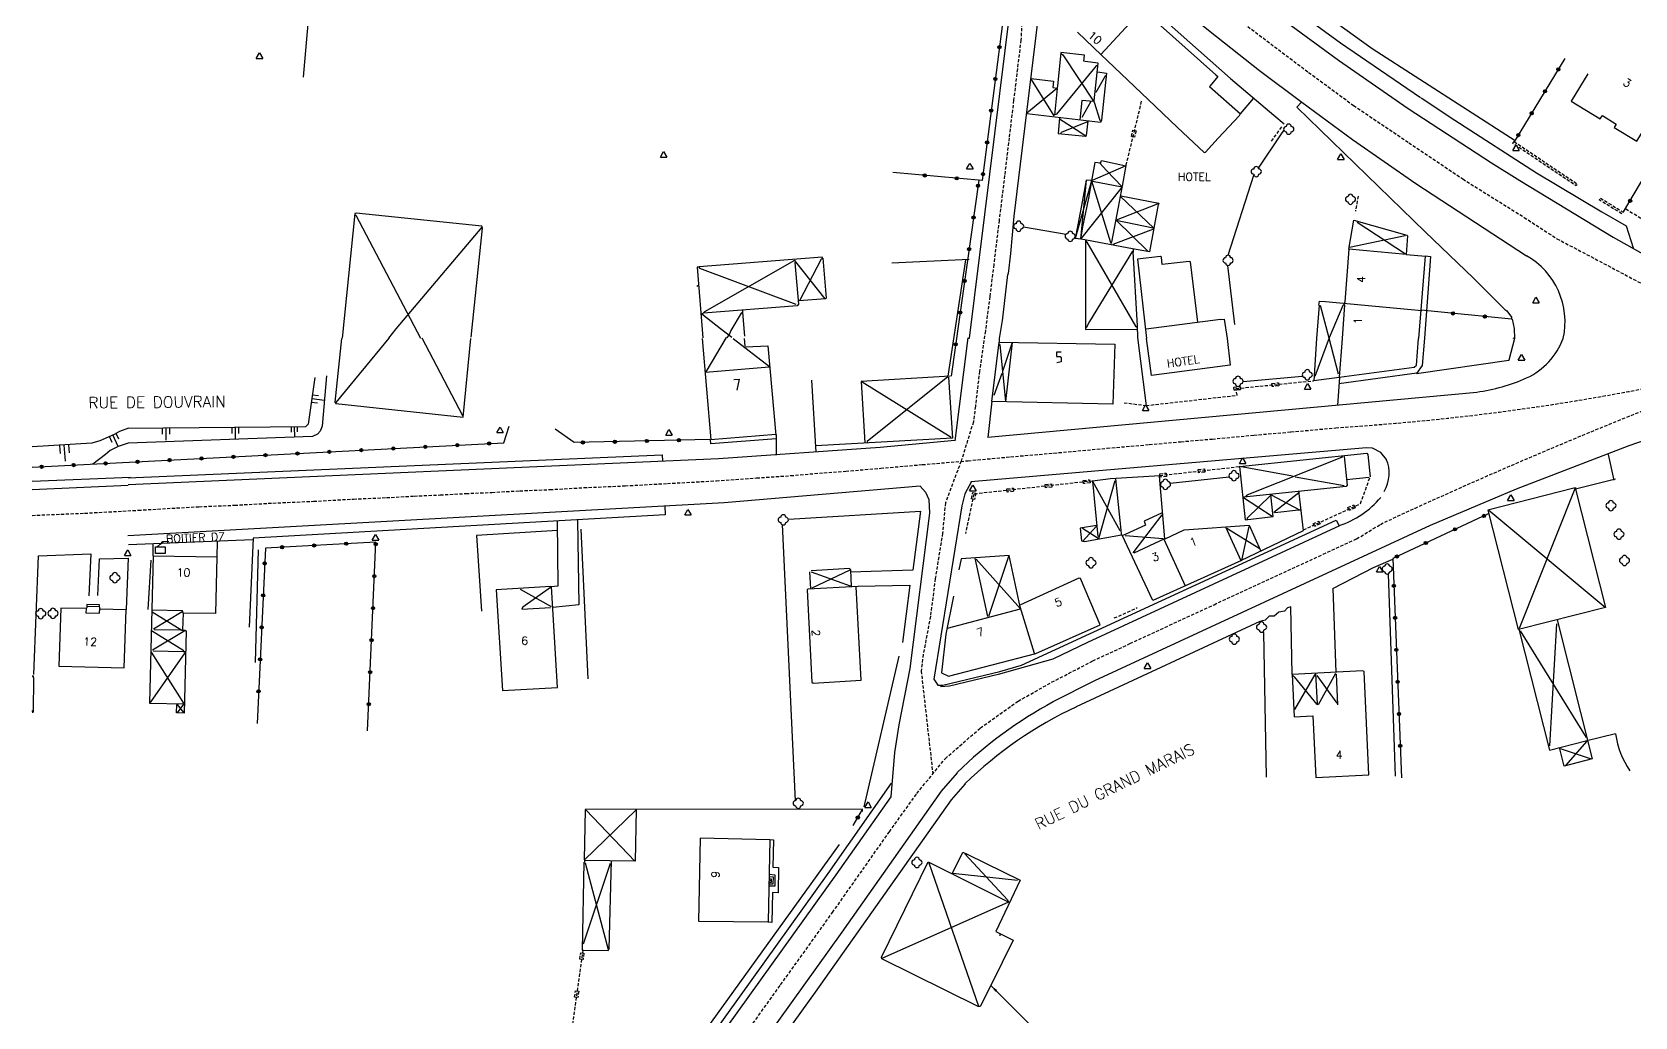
# Model space of a CAD drawing. Header units: millimetres. Extents: x 115992 to 117000, y 129000 to 130003.
# Drawn here: x 116000 to 116250.3, y 129314 to 129467.7 of the extents above; entities that cross this region are included whole.
import ezdxf
from ezdxf.enums import TextEntityAlignment as Align

# ---------------------------------------------------------------- set-up
doc = ezdxf.new("R2010")
doc.units = ezdxf.units.MM
doc.linetypes.add('DASHED', pattern=[0.75, 0.5, -0.25])
doc.layers.get('0').update_dxf_attribs({"linetype": 'CONTINUOUS'})
for name, color, linetype in [('W0001', 6, 'DASHED'), ('W0008', 7, 'CONTINUOUS'), ('W0100', 7, 'CONTINUOUS'), ('W0112', 1, 'DASHED'), ('W0211', 2, 'CONTINUOUS'), ('W0300', 7, 'CONTINUOUS'), ('W0310', 3, 'CONTINUOUS'), ('W0322', 7, 'CONTINUOUS'), ('W0471', 7, 'CONTINUOUS'), ('W0984', 7, 'CONTINUOUS'), ('W0989', 7, 'CONTINUOUS'), ('W0991', 7, 'CONTINUOUS')]:
    doc.layers.add(name, color=color, linetype=linetype)
doc.styles.get("Standard").update_dxf_attribs({"font": 'romans.shx', "width": 0.85})
doc.dimstyles.get("Standard").update_dxf_attribs({"dimtxt": 1.5, "dimasz": 1.2, "dimexe": 0.625, "dimexo": 0.625, "dimgap": 0.25, "dimtad": 1, "dimdec": 1, "dimzin": 0, "dimdsep": 46, "dimtxsty": 'Standard', "dimcen": -0.5, "dimadec": 0, "dimazin": 0, "dimtfac": 1, "dimtdec": 1, "dimtmove": 0, "dimatfit": 3, "dimfxl": 1, "dimtolj": 1, "dimtzin": 0, "dimarcsym": 0})

# ---------------------------------------------------------------- blocks, each defined once
blk = doc.blocks.new('t322o')
at = {"color": 0, "linetype": 'Continuous'}
for radius in [0.25, 0.15]:
    blk.add_circle((0, 0), radius, dxfattribs=at)

msp = doc.modelspace()

# ---------------------------------------------------------------- linework, layer by layer
at = {"layer": 'W0001'}
for points in [[(116152.65, 129500), (116157.59, 129495.45), (116162.11, 129491.5), (116168.89, 129485.48), (116175.97, 129479.64), (116182.1, 129474.55), (116188.07, 129469.95), (116199.37, 129461.42), (116206.4, 129456.25), (116215.04, 129450.44), (116223.44, 129444.78), (116233.04, 129438.79), (116238.15, 129435.46), (116273.26, 129416.9)], [(116160.26, 129493.12), (116155.64, 129479.96), (116155.37, 129476.77), (116154.7, 129471.33), (116154.43, 129466.47), (116153.88, 129461.97), (116153.3, 129457.06), (116152.58, 129451.2), (116151.89, 129445.31), (116151.02, 129438.31), (116150.19, 129431.41), (116149.57, 129426.42), (116148.88, 129421.05), (116147.96, 129414.77), (116147.32, 129409.29), (116147.01, 129406.85), (116145.09, 129400.71), (116142.63, 129394.22), (116142.19, 129389.49), (116141.05, 129382.4), (116140.3, 129376.51), (116139.18, 129370.56), (116138.85, 129367.97), (116140.67, 129351.92)]]:
    msp.add_lwpolyline(points, dxfattribs=at)
for points in [[(116000, 129392.27), (116008.19, 129392.61), (116016.6, 129393.07), (116021.07, 129393.34), (116026.05, 129393.62), (116031.64, 129393.86), (116037.6, 129394.19), (116043.96, 129394.47), (116050.19, 129394.82), (116055.34, 129395.04), (116059.67, 129395.28), (116063.74, 129395.46), (116067.74, 129395.68), (116071.81, 129395.86), (116076.15, 129396.1), (116080.87, 129396.3), (116086.17, 129396.6), (116092.61, 129396.88), (116099.22, 129397.25), (116106.88, 129397.66), (116113.16, 129398.11), (116118.47, 129398.47), (116123.66, 129398.92), (116127.08, 129399.16), (116132.53, 129399.63), (116139.03, 129400.19), (116146.18, 129400.8), (116152.82, 129401.41), (116159.58, 129401.99), (116167.89, 129402.75), (116174.49, 129403.32), (116179.41, 129403.77), (116184.33, 129404.19), (116190.82, 129404.79), (116196.6, 129405.29), (116203.6, 129405.93), (116208.84, 129406.32, 0.044201), (116273.26, 129416.9, 0.088078)], [(116109.53, 129308.72), (116116.9, 129318.99), (116120.43, 129323.9), (116125, 129330.27), (116129.73, 129336.97), (116133.89, 129342.87), (116138.19, 129348.86), (116142.59, 129354.29), (116148.1, 129359.08), (116154, 129363.28), (116159.22, 129366.21), (116165.65, 129369.54), (116171.47, 129372.26), (116177.65, 129375.11), (116184.6, 129378.33), (116190.71, 129381.14), (116196.14, 129383.65), (116201.64, 129386.19), (116206.86, 129388.6), (116210.58, 129390.87), (116212.25, 129391.64, -0.02025), (116273.26, 129416.9)]]:
    msp.add_lwpolyline(points, format="xyb", dxfattribs=at)
at = {"layer": 'W0008'}
for points in [[(116161.29, 129497.24), (116168.65, 129490.82), (116171.63, 129488.37), (116175.31, 129488.41), (116178.36, 129485.82), (116188.4, 129477.89), (116195.13, 129472.78), (116204.33, 129466.04), (116216.84, 129457.5)], [(116171.71, 129488.33), (116180.27, 129481.23), (116191.57, 129472.41), (116204.05, 129463.31), (116214.94, 129455.8), (116227.96, 129447.3), (116232.37, 129444.52), (116246.94, 129435.72), (116256.66, 129430.21), (116259.6, 129428.77)], [(116162.82, 129485.69), (116170.71, 129478.75), (116177.73, 129472.92), (116183.98, 129467.78), (116191.7, 129461.7), (116198.3, 129456.78), (116206.24, 129450.93), (116216.11, 129444.1), (116233.42, 129432.79)], [(116146.18, 129419.87), (116146.41, 129419.93), (116152.74, 129471.13), (116154.22, 129483.14)], [(116157.44, 129472.93), (116156.84, 129473), (116157.44, 129479.87), (116161.11, 129483.78), (116161.26, 129483.72), (116170.77, 129474.57), (116173.82, 129471.78), (116174.12, 129472.05), (116178.97, 129467.68), (116187.16, 129460.47), (116193.92, 129454.75), (116195.56, 129453.37)], [(116156.93, 129469.48), (116157.01, 129469.32), (116153.35, 129438.97), (116153.35, 129438.97)], [(116216.96, 129457.44), (116222.21, 129453.94), (116234.97, 129445.76), (116245.16, 129439.65), (116248.99, 129437.47), (116250.04, 129434.05)], [(116198.27, 129456.76), (116197.53, 129455.97), (116217.57, 129436.52), (116225.1, 129429.3), (116230.02, 129424.42), (116230.34, 129424.2), (116231.04, 129423.21), (116231.04, 129422.97)], [(116153.35, 129438.97), (116152.81, 129433.13), (116152.43, 129430), (116152.33, 129429.79)], [(116152.34, 129429.86), (116151.5, 129422.65)], [(116231.18, 129422.89), (116231.49, 129421.42)], [(116146.16, 129419.96), (116144.12, 129403.93)], [(116231.52, 129419.89), (116230.64, 129416.5)], [(116231.26, 129419.96), (116231.52, 129419.89)], [(116231.49, 129421.42), (116231.52, 129419.89)], [(116216.24, 129414.4), (116230.64, 129416.5)], [(116230.64, 129416.5), (116230.59, 129416.41)], [(116225.67, 129411.45), (116149.26, 129404.41)], [(116149.9, 129410.09), (116149.26, 129404.42)], [(116262.18, 129407.54), (116249.41, 129403.11), (116231.79, 129396.36), (116218.33, 129390.67), (116165.94, 129366.45), (116159.42, 129363.18)], [(116144.12, 129403.94), (116132.45, 129402.87), (116107.21, 129401.07), (116014.97, 129397.05)], [(116211.52, 129401.01), (116210.66, 129402.06), (116209.36, 129402.76), (116208.41, 129402.82), (116146.62, 129397.53)], [(116015, 129398.11), (116098.38, 129401.74), (116098.46, 129400.72)], [(116015.36, 129398.2), (116000, 129397.56)], [(116146.71, 129397.54), (116145.69, 129395.65), (116145.19, 129393.75), (116140.84, 129366.72), (116141.47, 129365.77), (116142.23, 129365.79), (116151.12, 129367.91), (116154.53, 129368.87), (116203.67, 129391.5), (116204.13, 129390.62)], [(116014.98, 129396.91), (116000, 129396.25)], [(116138.68, 129396.85), (116108.06, 129394.23), (116014.94, 129389.05)], [(116138.68, 129396.85), (116139.53, 129395.9), (116140.07, 129394.75), (116140.13, 129392.61), (116137.06, 129368.37), (116135.36, 129359.57), (116134.71, 129355.25), (116134.12, 129348.34), (116125.54, 129336.17), (116081.14, 129274.29), (116074.07, 129264.32), (116067.3, 129253.94), (116065.06, 129250)], [(116098.86, 129392.34), (116034.54, 129388.73)], [(116098.83, 129393.74), (116098.86, 129392.34)], [(116204.19, 129390.61), (116164.83, 129372.45), (116159.4, 129369.81), (116150.89, 129367.43), (116143.28, 129365.61), (116141.87, 129365.49)], [(116034.47, 129388.45), (116015.07, 129387.67)], [(116194.72, 129377.16), (116193.97, 129376.55)], [(116195.58, 129377.31), (116194.72, 129377.16)], [(116196.06, 129377.83), (116195.58, 129377.31)], [(116196.6, 129377.97), (116196.06, 129377.83)], [(116191.77, 129375.71), (116163.08, 129362.39)], [(116192.58, 129375.92), (116191.77, 129375.71)], [(116193.2, 129376.52), (116192.58, 129375.92)], [(116193.97, 129376.55), (116193.2, 129376.52)], [(116144.5, 129352.1), (116141.97, 129349.2), (116126.47, 129327.19), (116078.71, 129260.67), (116072.1, 129250)], [(116134.19, 129350.46), (116124.26, 129336.36), (116088.91, 129287.09), (116074.06, 129266.13), (116070.57, 129261.02), (116065.96, 129253.72), (116063.8, 129250)], [(116145.72, 129350.34), (116143.52, 129347.89), (116122.29, 129317.82), (116107.24, 129296.94)]]:
    msp.add_lwpolyline(points, dxfattribs=at)
for centre, radius, start, end in [((116227.53, 129422.45), 11.89, 347.6091, 60.5238), ((116228.73, 129423.81), 11.12, 294.9185, 339.4151), ((116221.99, 129439.2), 27.92, 277.4903, 294.1568), ((116206.4, 129398.87), 5.55, 328.9701, 23.1881), ((116199.47, 129404.64), 14.72, 288.4666, 319.3458), ((116190.61, 129305.17), 65.81, 118.2224, 134.4974), ((116188.98, 129306.28), 61.77, 114.7296, 134.4807)]:
    msp.add_arc(centre, radius, start, end, dxfattribs=at)
at = {"layer": 'W0100'}
for p, q in [((116019.28, 129386.34), (116019.28, 129387.34)), ((116019.28, 129387.34), (116020.78, 129387.34)), ((116020.78, 129387.34), (116020.78, 129386.34)), ((116020.78, 129386.34), (116019.28, 129386.34))]:
    msp.add_line(p, q, dxfattribs=at)
for points in [[(116173.38, 129471.2), (116166.92, 129464.21), (116174.33, 129457.2), (116178.87, 129452.79), (116183.04, 129448.9), (116183.28, 129448.95), (116185.26, 129451.16), (116188.55, 129454.69), (116188.74, 129455.01)], [(116173.38, 129471.3), (116184.9, 129461.04), (116185.2, 129460.8), (116183.97, 129459.34), (116183.91, 129459.2), (116188.71, 129454.97)], [(116163.28, 129467.7), (116167, 129464.13)], [(116166.44, 129462.54), (116166.2, 129462.45), (116159.98, 129454.89), (116159.64, 129454.75)], [(116165.87, 129457), (116166.5, 129462.85), (116164.46, 129463.1), (116164.28, 129463.17), (116164.35, 129464.11), (116160.69, 129464.52), (116160.15, 129459.27), (116160.06, 129458.84)], [(116160.71, 129464.35), (116161, 129464.14), (116165.89, 129456.78), (116166.76, 129453.98), (116166.93, 129453.8)], [(116166.39, 129461.49), (116167.82, 129461.3), (116167.02, 129453.95), (116166.85, 129453.62), (116155.35, 129454.97)], [(116156.04, 129460.46), (116159.52, 129460.06), (116159.41, 129459.04), (116160.09, 129458.94)], [(116156.04, 129460.31), (116159.55, 129454.62)], [(116167.65, 129460.91), (116166.16, 129458.28)], [(116159.98, 129458.84), (116155.38, 129455.07)], [(116160.1, 129458.88), (116159.68, 129454.75)], [(116165.76, 129456.86), (116163.97, 129457.05), (116163.66, 129454.02)], [(116165.35, 129456.88), (116163.96, 129454.37)], [(116160.47, 129454.34), (116160.23, 129451.9), (116164.54, 129451.44), (116164.68, 129451.57), (116164.93, 129453.8)], [(116160.47, 129454.16), (116163.63, 129452.12), (116164.46, 129451.55)], [(116164.81, 129453.7), (116160.73, 129452.06), (116160.63, 129451.85)], [(116166.78, 129447.23), (116167.81, 129446.08), (116170.23, 129443.57), (116163.75, 129435.38)], [(116166.84, 129447.25), (116165.97, 129447.34), (116165.44, 129444.5)], [(116166.89, 129447.22), (116167.01, 129447.68), (116170.83, 129446.83)], [(116170.83, 129446.83), (116165.54, 129444.56)], [(116170.83, 129446.88), (116170.24, 129443.68), (116170.25, 129443.69), (116169.62, 129440.4), (116168.58, 129434.94)], [(116164.6, 129444.61), (116163.75, 129435.38), (116163.75, 129435.38), (116162.91, 129435.48)], [(116165.44, 129444.5), (116162.91, 129435.48)], [(116165.44, 129444.53), (116164.6, 129444.61), (116164.04, 129441.45)], [(116165.44, 129444.5), (116164.97, 129441.78)], [(116165.41, 129444.5), (116165.41, 129444.11)], [(116165.44, 129444.5), (116168.42, 129434.88)], [(116165.6, 129444.46), (116170.23, 129443.57)], [(116175.89, 129440.81), (116174.54, 129433.39), (116171.85, 129433.89), (116163.82, 129435.37), (116162.93, 129435.48)], [(116164.04, 129441.45), (116163.32, 129437.64)], [(116164.97, 129441.78), (116164.03, 129437.29), (116163.75, 129435.38)], [(116175.99, 129440.98), (116175.48, 129440.76), (116169.31, 129438.37)], [(116169.97, 129442.04), (116175.21, 129437.09), (116175.07, 129437.14)], [(116170.04, 129442.14), (116175.99, 129440.98)], [(116175.99, 129440.98), (116175.91, 129440.78)], [(116068.55, 129420.07), (116070.33, 129437.12), (116070.25, 129437.43), (116050.59, 129439.46), (116050.38, 129439.39), (116048.43, 129419.94)], [(116050.41, 129439.25), (116050.57, 129439.13), (116060.65, 129419.94)], [(116070.24, 129437.24), (116056.8, 129421.38), (116055.66, 129419.95)], [(116163.32, 129437.64), (116162.91, 129435.48)], [(116169.31, 129438.37), (116174.33, 129433.48)], [(116169.31, 129438.37), (116175.07, 129437.14)], [(116206.97, 129438.05), (116214.49, 129433.11)], [(116164.52, 129435.17), (116164.51, 129421.3), (116172.52, 129421.31)], [(116164.52, 129435.17), (116164.74, 129434.88)], [(116164.72, 129434.91), (116172.33, 129421.78), (116172.59, 129421.64)], [(116168.55, 129434.97), (116168.49, 129434.53)], [(116175.12, 129436.96), (116168.77, 129434.56)], [(116214.46, 129435.93), (116205.73, 129434.07)], [(116123.42, 129432.4), (116123.38, 129432.57), (116104.16, 129431.08), (116103.89, 129430.99), (116104.77, 129419.99)], [(116123.5, 129432.42), (116124.03, 129426.2), (116123.89, 129426.06), (116119.82, 129425.74)], [(116123.43, 129432.38), (116123.24, 129432.26), (116119.84, 129425.77)], [(116171.84, 129433.52), (116165.16, 129422.52), (116164.63, 129421.56)], [(116171.94, 129433.42), (116172.61, 129421.86), (116172.65, 129420.01), (116172.65, 129420.01)], [(116171.95, 129433.83), (116171.95, 129433.38)], [(116182.06, 129422.43), (116180.91, 129431.83), (116180.73, 129431.92), (116176.52, 129431.41), (116176.37, 129432.55), (116176.23, 129432.69), (116172.64, 129432.24), (116174.07, 129419.9)], [(116205.64, 129433.83), (116205.03, 129425.6), (116204.89, 129425.13)], [(116214.65, 129432.98), (116217.61, 129432.71)], [(116217.6, 129432.72), (116216.51, 129419.9)], [(116104.11, 129430.99), (116104.24, 129430.86), (116119.3, 129425.22)], [(116119.05, 129432.06), (116105.02, 129424.03), (116104.68, 129423.75)], [(116119.14, 129431.76), (116119.69, 129425.26), (116119.51, 129425), (116104.86, 129423.81)], [(116119.11, 129432.11), (116119.17, 129431.73)], [(116119.22, 129431.86), (116123.83, 129426.05)], [(116104.1, 129428.13), (116103.81, 129428.02)], [(116201, 129425.06), (116200.62, 129419.9)], [(116200.97, 129425.06), (116201.07, 129425.71), (116202.02, 129425.65), (116217.07, 129424.26)], [(116201.19, 129425.1), (116202.54, 129419.98)], [(116204.92, 129425.16), (116204.72, 129425.04), (116202.59, 129419.96)], [(116204.98, 129425.16), (116204.61, 129419.9)], [(116104.54, 129423.76), (116104.73, 129423.76)], [(116104.62, 129423.72), (116107.53, 129421.44), (116109.27, 129420.1)], [(116110.94, 129423.94), (116110.75, 129423.83), (116109.14, 129421.12), (116108.92, 129420.63), (116108.5, 129420)], [(116110.93, 129424.27), (116110.93, 129423.89)], [(116110.94, 129423.92), (116111.24, 129420.24)], [(116151.48, 129422.69), (116151.48, 129422.69), (116151.05, 129419.86)], [(116185.6, 129422.83), (116174.01, 129421.32)], [(116185.6, 129422.83), (116186.18, 129422.91), (116186.63, 129419.9)], [(116048.29, 129419.9), (116047.29, 129409.93), (116047.41, 129409.71), (116067.3, 129407.62), (116068.53, 129419.9)], [(116055.71, 129419.93), (116047.42, 129409.9)], [(116060.84, 129419.96), (116067.19, 129407.86)], [(116104.66, 129419.86), (116105.99, 129404.08)], [(116108.41, 129420.02), (116105.23, 129414.69)], [(116109.49, 129419.9), (116115.14, 129415.53)], [(116111.23, 129419.86), (116111.33, 129418.66)], [(116151.05, 129419.86), (116150.98, 129418.82)], [(116172.65, 129420.01), (116173.99, 129409.39)], [(116186.63, 129419.9), (116187.12, 129415.73), (116174.81, 129414.11), (116174.07, 129419.9)], [(116200.62, 129419.9), (116200.17, 129413.29)], [(116202.59, 129419.96), (116200.34, 129413.96)], [(116202.54, 129419.98), (116204.01, 129414.37)], [(116204.61, 129419.9), (116204.14, 129413.82), (116215.84, 129415.4), (116216.24, 129415.71), (116216.51, 129419.9)], [(116111.43, 129418.57), (116114.91, 129418.72), (116116.13, 129404.81)], [(116151.05, 129419.33), (116169.08, 129418.99), (116168.79, 129409.65), (116149.9, 129410.05), (116151.05, 129419.33)], [(116151.14, 129418.92), (116152.05, 129410.02), (116152.05, 129410.02)], [(116153.05, 129419.23), (116153.05, 129419.23), (116151.62, 129414.88)], [(116153.05, 129419.23), (116152.05, 129410.02)], [(116115.11, 129415.42), (116105.17, 129414.55)], [(116143.14, 129413.83), (116143.76, 129404.33), (116122.41, 129403.14)], [(116143.37, 129414), (116129.46, 129413.16), (116130.07, 129403.61)], [(116129.65, 129413.09), (116143.56, 129404.46)], [(116143.04, 129413.88), (116130.42, 129403.79), (116130.36, 129403.53)], [(116151.46, 129414.4), (116150.22, 129410.97)], [(116204.14, 129413.81), (116200.17, 129413.29)], [(116116.13, 129404.87), (116105.97, 129404.08)], [(116196.84, 129398.38), (116188.59, 129399.88), (116208.48, 129402), (116208.64, 129401.77), (116208.99, 129398.26)], [(116188.59, 129399.88), (116188.59, 129399.88), (116189.46, 129391.58), (116193.84, 129392.07), (116193.49, 129395.45)], [(116204.93, 129401.48), (116205.37, 129396.97), (116205.22, 129396.78), (116189.25, 129395.12)], [(116204.64, 129401.54), (116204.49, 129401.28), (116189.7, 129395.44), (116189.49, 129395.15)], [(116176.11, 129398.44), (116168.42, 129397.97), (116165.63, 129397.61)], [(116165.63, 129397.61), (116166.46, 129388.97)], [(116165.63, 129397.61), (116165.63, 129397.61), (116165.63, 129397.61), (116169.87, 129389.9)], [(116169.12, 129397.67), (116166.54, 129388.59)], [(116169.22, 129397.99), (116170.03, 129389.96)], [(116176.01, 129398.38), (116176.87, 129388.61), (116172.08, 129386.38)], [(116197.28, 129398.3), (116204.93, 129396.94)], [(116208.84, 129398.2), (116205.31, 129397.8)], [(116247.29, 129397.94), (116241.06, 129396.36)], [(116189.22, 129395.05), (116193.69, 129392.14)], [(116193.46, 129395.4), (116189.76, 129391.81), (116189.76, 129391.58)], [(116193.53, 129395.47), (116197.85, 129393.21)], [(116197.85, 129395.8), (116193.92, 129392.73)], [(116197.85, 129395.96), (116197.85, 129395.64)], [(116197.85, 129395.67), (116198.52, 129389.89)], [(116241.16, 129396.52), (116240.81, 129396.54), (116227.38, 129393.1)], [(116241.05, 129396.36), (116245.75, 129377.91), (116232.17, 129374.47), (116227.41, 129393.07)], [(116240.94, 129396.4), (116232.26, 129374.59)], [(116176.48, 129392.65), (116173.7, 129391.38), (116173.9, 129390.74), (116170.7, 129389.3)], [(116176.46, 129392.34), (116171.92, 129386.43)], [(116197.79, 129393.09), (116194.07, 129392.68)], [(116197.79, 129393.13), (116198.11, 129393.13)], [(116227.51, 129393.06), (116245.7, 129377.96)], [(116166.23, 129390.67), (116163.69, 129390.27), (116163.91, 129388.28), (116164.36, 129388.17), (116170.14, 129389.23)], [(116164.04, 129390.26), (116166.52, 129388.73)], [(116166.24, 129390.56), (116164.06, 129388.18)], [(116170.04, 129389.99), (116170.1, 129389.26)], [(116190.04, 129390.55), (116188.9, 129385.24), (116175.06, 129378.97), (116170.26, 129389.16)], [(116176.94, 129388.63), (116179.95, 129390.01), (116190.09, 129390.75), (116191.86, 129386.77)], [(116186.41, 129390.46), (116188.8, 129385.25), (116198.56, 129389.9)], [(116186.61, 129390.26), (116191.63, 129387.13)], [(116170.1, 129389.26), (116170.36, 129389.09)], [(116170.74, 129389.27), (116170.29, 129389.15)], [(116170.74, 129389.15), (116176.64, 129388.67)], [(116176.76, 129388.53), (116180.08, 129381.26)], [(116018.92, 129385.93), (116018.31, 129362.95), (116023.67, 129362.85)], [(116018.97, 129385.93), (116028.83, 129385.81), (116028.62, 129376.96), (116023.57, 129377.02), (116023.47, 129377.38), (116018.72, 129377.45)], [(116156.54, 129370.71), (116154.34, 129377.99), (116152.6, 129386.01), (116145.09, 129385.49), (116144.75, 129383.76)], [(116147.25, 129385.57), (116149.23, 129376.49)], [(116147.45, 129385.42), (116154.35, 129377.67)], [(116152.51, 129385.86), (116149.37, 129376.46)], [(116121.42, 129383.48), (116121.57, 129380.78)], [(116127.97, 129381.19), (116127.85, 129383.76), (116127.66, 129383.95), (116121.68, 129383.61)], [(116121.68, 129383.46), (116127.78, 129381.28)], [(116127.72, 129383.73), (116121.78, 129380.93)], [(116143.89, 129379.65), (116142.71, 129373.73), (116142.01, 129367.68), (116143.12, 129367.16), (116156.78, 129370.72), (116166.83, 129375.19), (116163.73, 129382.39), (116163.46, 129382.48), (116154.29, 129378.25)], [(116080.99, 129381.18), (116072.49, 129380.66), (116073.44, 129364.93), (116082.07, 129365.4), (116081.12, 129381.16)], [(116076.22, 129380.76), (116081.08, 129378.02)], [(116080.98, 129380.99), (116076.63, 129377.93)], [(116129.02, 129381.19), (116121.16, 129380.73), (116121.04, 129380.62), (116121.79, 129366.23), (116121.96, 129366.06), (116129.46, 129366.53), (116128.71, 129381.1)], [(116008.38, 129377.74), (116004.48, 129377.78), (116004.15, 129368.72), (116014.35, 129368.49), (116014.66, 129377.6)], [(116008.53, 129378.11), (116008.53, 129377.85), (116008.36, 129377.68)], [(116008.41, 129377.7), (116008.4, 129377.04), (116010.51, 129377), (116010.57, 129377.7)], [(116010.48, 129378.08), (116010.55, 129377.63)], [(116010.63, 129377.68), (116014.66, 129377.6)], [(116018.74, 129377.21), (116023.35, 129374.37), (116023.86, 129374.37)], [(116023.42, 129377.22), (116018.94, 129374.49)], [(116076.65, 129377.98), (116076.48, 129377.64), (116080.98, 129377.9)], [(116154.32, 129377.63), (116142.93, 129374.62)], [(116023.56, 129377.03), (116023.49, 129374.37)], [(116238.1, 129375.35), (116237.01, 129356.3)], [(116238.17, 129375.96), (116243.65, 129354.29), (116239.29, 129353.13), (116238.56, 129356.02)], [(116018.66, 129374.28), (116023.67, 129371.16)], [(116023.86, 129374.23), (116018.81, 129371.25)], [(116019.07, 129374.45), (116023.1, 129374.38)], [(116023.83, 129374.37), (116024.06, 129374.25), (116023.72, 129361.41), (116022.53, 129361.42), (116022.6, 129362.71)], [(116232.18, 129374.49), (116237.02, 129355.62), (116242.65, 129357.06)], [(116232.39, 129374.24), (116242.72, 129357.57)], [(116023.86, 129370.81), (116018.42, 129363.06)], [(116018.6, 129370.91), (116023.66, 129362.94)], [(116018.88, 129371.11), (116023.61, 129371.04)], [(116023.58, 129371.04), (116023.96, 129371.03)], [(116000.19, 129367.17), (116000, 129367.04)], [(116000.19, 129366.98), (116000.19, 129367.17), (116000, 129367.17)], [(116196.85, 129367.31), (116197.13, 129367.09), (116200.63, 129362.76)], [(116200.35, 129367.41), (116197.14, 129361.95)], [(116200.46, 129367.57), (116200.69, 129362.87)], [(116203.56, 129367.57), (116200.88, 129362.72), (116200.54, 129362.84)], [(116200.64, 129367.25), (116203.78, 129362.97)], [(116203.66, 129367.48), (116203.87, 129362.68)], [(116000.19, 129366.98), (116000.15, 129361.56)], [(116022.62, 129362.84), (116022.62, 129362.65)], [(116023.62, 129362.81), (116022.67, 129361.44)], [(116022.67, 129362.75), (116023.66, 129361.51)], [(116000, 129361.56), (116000.15, 129361.56), (115999.98, 129361.83)], [(116242.62, 129357.06), (116247.29, 129358.24)], [(116238.65, 129355.89), (116243.35, 129354.34)], [(116242.8, 129357.03), (116239.49, 129353.22)], [(116129.7, 129346.03), (116129.7, 129346.42), (116086.38, 129346.35), (116086.2, 129338.52)], [(116094.36, 129346.32), (116094.19, 129338.29), (116086.25, 129338.42)], [(116094.28, 129346.23), (116086.25, 129338.49)], [(116086.54, 129346.24), (116094.12, 129338.3)], [(116115.24, 129341.64), (116104.31, 129341.86), (116104.05, 129328.95), (116114.99, 129328.8)], [(116115.21, 129341.6), (116114.95, 129328.81)], [(116086.19, 129338.12), (116085.91, 129324.42), (116089.96, 129324.34), (116090.14, 129324.58), (116090.47, 129338.33)], [(116090.3, 129337.92), (116086.08, 129325.34)], [(116086.25, 129338.43), (116086.25, 129338.08)], [(116086.39, 129338.04), (116089.96, 129324.49)], [(116090.22, 129337.64), (116090.44, 129337.58)], [(116145.65, 129339.44), (116152.36, 129332.27), (116152.52, 129331.88), (116132.73, 129323.09)], [(116140.06, 129338.01), (116147.81, 129315.66)], [(116115.11, 129336.25), (116116.01, 129336.18), (116115.99, 129334.38), (116115.08, 129334.4)], [(116115.14, 129335.92), (116115.73, 129335.83), (116115.67, 129334.71), (116115.08, 129334.71)], [(116115.11, 129335.54), (116115.43, 129335.54), (116115.42, 129334.97), (116115.08, 129334.97)], [(116115.37, 129335.29), (116115.08, 129335.22)], [(116143.78, 129336.24), (116152.35, 129332.01)], [(116143.81, 129336.42), (116153.88, 129335.34)], [(116151.16, 129326.9), (116151.14, 129326.61)]]:
    msp.add_lwpolyline(points, dxfattribs=at)
at = {"layer": 'W0100', "flags": 128}
msp.add_lwpolyline([(116242.98, 129461.21), (116240.39, 129456.93), (116244.93, 129454.18), (116245.25, 129454.68), (116247.42, 129453.34), (116247.12, 129452.84), (116250.62, 129450.7), (116253.22, 129454.97)], dxfattribs=at)
at = {"layer": 'W0100'}
for points in [[(116205.67, 129433.81), (116206.43, 129438.36), (116214.73, 129436), (116214.84, 129435.9), (116214.63, 129432.99), (116205.67, 129433.81)], [(116008.53, 129378.11), (116010.51, 129378.06), (116010.5, 129378.33), (116008.53, 129378.34), (116008.53, 129378.11)], [(116196.79, 129367.45), (116197.1, 129360.84), (116200.03, 129360.96), (116200.5, 129351.34), (116208.79, 129351.75), (116208.04, 129367.92), (116207.78, 129367.99), (116196.79, 129367.45)], [(116149.8, 129318.99), (116148.08, 129315.6), (116147.75, 129315.59), (116132.69, 129323.07), (116132.66, 129323.31), (116139.95, 129338.17), (116143.68, 129336.31), (116145.35, 129339.68), (116146.16, 129339.33), (116154.32, 129335.31), (116150.49, 129327.31), (116153.21, 129325.96), (116149.8, 129318.99)]]:
    msp.add_lwpolyline(points, close=True, dxfattribs=at)
at = {"layer": 'W0112'}
for p, q in [((116171.7, 129451.43), (116171.94, 129452.4)), ((116171.94, 129452.4), (116172.42, 129452.28)), ((116172.42, 129452.28), (116172.19, 129451.31)), ((116172.19, 129451.31), (116171.7, 129451.43)), ((116187.68, 129412.29), (116188.68, 129412.39)), ((116187.73, 129411.79), (116187.68, 129412.29)), ((116188.68, 129412.39), (116188.73, 129411.89)), ((116193.65, 129412.88), (116194.65, 129412.98)), ((116193.7, 129412.38), (116193.65, 129412.88)), ((116194.7, 129412.48), (116193.7, 129412.38)), ((116194.65, 129412.98), (116194.7, 129412.48)), ((116188.73, 129411.89), (116187.73, 129411.79)), ((116158.22, 129397.07), (116159.21, 129397.18)), ((116159.21, 129397.18), (116159.27, 129396.68)), ((116164.18, 129397.73), (116165.17, 129397.84)), ((116164.23, 129397.24), (116164.18, 129397.73)), ((116165.23, 129397.35), (116164.23, 129397.24)), ((116165.17, 129397.84), (116165.23, 129397.35)), ((116176.13, 129398.75), (116177.13, 129398.86)), ((116176.19, 129398.25), (116176.13, 129398.75)), ((116177.18, 129398.36), (116176.19, 129398.25)), ((116177.13, 129398.86), (116177.18, 129398.36)), ((116182.1, 129399.41), (116183.09, 129399.53)), ((116182.15, 129398.92), (116182.1, 129399.41)), ((116183.15, 129399.03), (116182.15, 129398.92)), ((116183.09, 129399.53), (116183.15, 129399.03)), ((116146.69, 129394.87), (116146.9, 129395.85)), ((116147.18, 129394.77), (116146.69, 129394.87)), ((116146.9, 129395.85), (116147.39, 129395.74)), ((116147.39, 129395.74), (116147.18, 129394.77)), ((116152.25, 129396.41), (116153.25, 129396.52)), ((116152.31, 129395.91), (116152.25, 129396.41)), ((116153.3, 129396.02), (116152.31, 129395.91)), ((116153.25, 129396.52), (116153.3, 129396.02)), ((116158.27, 129396.57), (116158.22, 129397.07)), ((116159.27, 129396.68), (116158.27, 129396.57)), ((116205.52, 129393.48), (116206.42, 129393.89)), ((116205.72, 129393.02), (116205.52, 129393.48)), ((116206.63, 129393.44), (116205.72, 129393.02)), ((116206.42, 129393.89), (116206.63, 129393.44)), ((116200.07, 129390.97), (116200.97, 129391.39)), ((116200.27, 129390.51), (116200.07, 129390.97)), ((116201.18, 129390.93), (116200.27, 129390.51)), ((116200.97, 129391.39), (116201.18, 129390.93)), ((116085.55, 129323), (116085.68, 129324)), ((116086.04, 129322.94), (116085.55, 129323)), ((116085.68, 129324), (116086.18, 129323.93)), ((116086.18, 129323.93), (116086.04, 129322.94)), ((116084.73, 129317.06), (116084.87, 129318.05)), ((116085.23, 129316.99), (116084.73, 129317.06)), ((116084.87, 129318.05), (116085.36, 129317.98)), ((116085.36, 129317.98), (116085.23, 129316.99))]:
    msp.add_line(p, q, dxfattribs=at)
for points in [[(116170.87, 129446.94), (116173.32, 129457.04)], [(116193.58, 129450.67), (116195.18, 129452.92)], [(116207.11, 129442.1), (116206.68, 129439.77)], [(116280.63, 129436.11), (116280.26, 129426.42), (116263.38, 129431.13), (116248.84, 129440.12)], [(116188.2, 129411.02), (116188.04, 129412.07), (116200.15, 129413.28)], [(116170.55, 129409.86), (116173.98, 129409.41), (116188.19, 129411.02)], [(116176.09, 129398.49), (116188.58, 129399.89)], [(116165.56, 129397.63), (116147.1, 129395.59), (116145.79, 129389.44)], [(116198.58, 129390.01), (116207.48, 129394.11), (116208.98, 129398.3)], [(116169.02, 129376.25), (116172.61, 129377.88)], [(116086, 129324.45), (116083.97, 129309.71), (116096.71, 129299.84)]]:
    msp.add_lwpolyline(points, dxfattribs=at)
at = {"layer": 'W0112', "flags": 128}
for points in [[(116231.46, 129450.62), (116241.34, 129444.01), (116241.14, 129443.71), (116231.26, 129450.32)], [(116244.95, 129441.79), (116248.48, 129439.62), (116248.31, 129439.34), (116244.77, 129441.51)]]:
    msp.add_lwpolyline(points, close=True, dxfattribs=at)
at = {"layer": 'W0211'}
for p, q in [((116044.59, 129409.78), (116043.6, 129409.91)), ((116045.66, 129410.21), (116043.68, 129410.48)), ((116044.74, 129410.92), (116043.75, 129411.05)), ((116013.45, 129403.01), (116012.62, 129404.82)), ((116013.55, 129404.15), (116013.14, 129405.06)), ((116020.38, 129404.94), (116020.38, 129405.89)), ((116020.94, 129403.99), (116020.93, 129405.9)), ((116021.49, 129404.95), (116021.48, 129405.9)), ((116031.24, 129405.04), (116031.24, 129405.93)), ((116031.75, 129404.15), (116031.75, 129405.93)), ((116032.27, 129405.04), (116032.27, 129405.93)), ((116040.53, 129405.28), (116040.52, 129406.08)), ((116041, 129404.49), (116040.98, 129406.08)), ((116041.45, 129405.29), (116041.44, 129406.09)), ((116004.4, 129401.92), (116004.31, 129403.16)), ((116005.21, 129400.74), (116005.02, 129403.21)), ((116005.83, 129402.03), (116005.74, 129403.26)), ((116012.51, 129403.67), (116012.1, 129404.57))]:
    msp.add_line(p, q, dxfattribs=at)
for points in [[(116045.98, 129414.07), (116045.32, 129406.21), (116044.97, 129405.42), (116044.54, 129404.96), (116043.77, 129404.59), (116014.97, 129403.52)], [(116044.13, 129413.81), (116043.13, 129406.49), (116042.69, 129406.1), (116015, 129405.84)], [(116015.04, 129405.86), (116013.66, 129405.35), (116012.79, 129404.9), (116010.58, 129403.88), (116009.33, 129403.53), (116000, 129402.96)], [(116012.19, 129402.42), (116011.45, 129401.77)], [(116013.45, 129403.01), (116012.19, 129402.42)], [(116014.97, 129403.52), (116013.45, 129403.01)], [(116011.45, 129401.77), (116009.5, 129400.27)]]:
    msp.add_lwpolyline(points, dxfattribs=at)
at = {"layer": 'W0300'}
for centre, start, end in [((116195.87, 129452.56), 90, 270), ((116196.27, 129452.96), 0, 180), ((116196.67, 129452.56), 270, 90), ((116196.27, 129452.16), 180, 0), ((116190.79, 129445.93), 90, 270), ((116191.19, 129446.33), 0, 180), ((116191.19, 129445.53), 180, 0), ((116191.59, 129445.93), 270, 90), ((116205.91, 129442.01), 0, 180), ((116205.51, 129441.61), 90, 270), ((116205.91, 129441.21), 180, 0), ((116206.31, 129441.61), 270, 90), ((116153.67, 129437.4), 90, 270), ((116154.07, 129437.8), 0, 180), ((116154.47, 129437.4), 270, 90), ((116154.07, 129437), 180, 0), ((116161.73, 129435.83), 90, 270), ((116162.13, 129436.23), 0, 180), ((116162.13, 129435.43), 180, 0), ((116162.53, 129435.83), 270, 90), ((116186.39, 129432.08), 90, 270), ((116186.79, 129432.48), 0, 180), ((116187.19, 129432.08), 270, 90), ((116186.79, 129431.68), 180, 0), ((116199.16, 129414.62), 0, 180), ((116187.94, 129413.2), 90, 270), ((116188.34, 129413.6), 0, 180), ((116188.34, 129412.8), 180, 0), ((116188.74, 129413.2), 270, 90), ((116198.76, 129414.22), 90, 270), ((116199.16, 129413.82), 180, 0), ((116199.56, 129414.22), 270, 90), ((116176.61, 129397.11), 90, 270), ((116177.01, 129397.51), 0, 180), ((116177.41, 129397.11), 270, 90), ((116187.31, 129398.46), 90, 270), ((116187.71, 129398.86), 0, 180), ((116187.71, 129398.06), 180, 0), ((116188.11, 129398.46), 270, 90), ((116177.01, 129396.71), 180, 0), ((116117.31, 129391.97), 0, 180), ((116246.19, 129393.79), 90, 270), ((116246.59, 129394.19), 0, 180), ((116246.59, 129393.39), 180, 0), ((116246.99, 129393.79), 270, 90), ((116116.91, 129391.57), 90, 270), ((116117.31, 129391.17), 180, 0), ((116117.71, 129391.57), 270, 90), ((116247.44, 129389.33), 90, 270), ((116247.84, 129389.73), 0, 180), ((116248.24, 129389.33), 270, 90), ((116247.84, 129388.93), 180, 0), ((116164.97, 129384.87), 90, 270), ((116165.37, 129385.27), 0, 180), ((116165.77, 129384.87), 270, 90), ((116211.64, 129384.3), 0, 180), ((116248.31, 129385.23), 90, 270), ((116248.71, 129385.63), 0, 180), ((116248.71, 129384.83), 180, 0), ((116249.11, 129385.23), 270, 90), ((116012.52, 129382.54), 90, 270), ((116012.92, 129382.94), 0, 180), ((116012.92, 129382.14), 180, 0), ((116013.32, 129382.54), 270, 90), ((116165.37, 129384.47), 180, 0), ((116211.24, 129383.9), 90, 270), ((116211.64, 129383.5), 180, 0), ((116212.04, 129383.9), 270, 90), ((116000.94, 129376.93), 90, 270), ((116001.34, 129377.33), 0, 180), ((116001.74, 129376.93), 270, 90), ((116002.85, 129376.98), 90, 270), ((116003.25, 129377.38), 0, 180), ((116003.65, 129376.98), 270, 90), ((116001.34, 129376.53), 180, 0), ((116003.25, 129376.58), 180, 0), ((116191.62, 129374.83), 90, 270), ((116192.02, 129375.23), 0, 180), ((116192.42, 129374.83), 270, 90), ((116187.37, 129372.95), 90, 270), ((116187.77, 129373.35), 0, 180), ((116187.77, 129372.55), 180, 0), ((116188.17, 129372.95), 270, 90), ((116192.02, 129374.43), 180, 0), ((116119.25, 129347.33), 90, 270), ((116119.65, 129347.73), 0, 180), ((116120.05, 129347.33), 270, 90), ((116119.65, 129346.93), 180, 0), ((116137.79, 129338.09), 90, 270), ((116138.19, 129338.49), 0, 180), ((116138.19, 129337.69), 180, 0), ((116138.59, 129338.09), 270, 90)]:
    msp.add_arc(centre, 0.4, start, end, dxfattribs=at)
at = {"layer": 'W0310'}
for points in [[(116161.76, 129500), (116189.63, 129479.35), (116209.28, 129465.16), (116231.61, 129450.77)], [(116195.05, 129451.68), (116195.51, 129452.37)], [(116191.56, 129446.48), (116195.05, 129451.68)], [(116186.8, 129432.88), (116190.83, 129445.35)], [(116154.86, 129437.33), (116161.51, 129436.17)], [(116145.8, 129432.15), (116143.01, 129413.98)], [(116198.38, 129413.93), (116189.14, 129413.14)], [(116177.76, 129397.3), (116186.96, 129398.28)], [(116118.19, 129391.67), (116138.77, 129392.92), (116137.56, 129383.69)], [(116082.04, 129389.92), (116069.38, 129389.13), (116070.16, 129377.32)], [(116085.68, 129390.13), (116086.78, 129366.77)], [(116119.25, 129347.73), (116117.18, 129390.86)], [(116000.24, 129367.41), (116000.99, 129385.93), (116009.18, 129386.26), (116008.84, 129379.72)], [(116010.26, 129379.78), (116010.5, 129385.49), (116014.97, 129385.57), (116014.66, 129377.6)], [(116018.53, 129385.3), (116018.06, 129377.59)], [(116035.32, 129386.87), (116034.85, 129369.29)], [(116203.17, 129380.85), (116209.5, 129384.14), (116212.5, 129385.45)], [(116211.8, 129383.13), (116212.91, 129351.55)], [(116137.1, 129381.4), (116135.92, 129372.42)], [(116192.31, 129373.97), (116192.73, 129351.4)], [(116129.96, 129346.78), (116135.4, 129370.27)], [(116096.59, 129299.94), (116126.11, 129340.9)]]:
    msp.add_lwpolyline(points, dxfattribs=at)
at = {"layer": 'W0322'}
for points in [[(116141.07, 129493.32), (116145.63, 129492.31), (116153.53, 129484.34), (116148.38, 129444.54), (116134.44, 129445.77)], [(116147.87, 129444.59), (116143.55, 129414.02)], [(116231.06, 129422.89), (116216.95, 129424.29)], [(116000, 129399.78), (116073.66, 129403.6), (116074.52, 129406.19)], [(116105.87, 129404.11), (116084.65, 129403.62), (116081.68, 129405.71)], [(116227.42, 129392.5), (116212.51, 129385.55), (116213.88, 129351.29)], [(116052.38, 129358.61), (116053.69, 129388.1), (116036.43, 129387.15), (116035.12, 129359.8)], [(116128.24, 129343.87), (116129.7, 129346.38)]]:
    msp.add_lwpolyline(points, dxfattribs=at)
at = {"layer": 'W0322', "flags": 128}
for points in [[(116239.41, 129463.59), (116231.5, 129450.59)], [(116248.57, 129439.66), (116258.41, 129456.23)]]:
    msp.add_lwpolyline(points, dxfattribs=at)
at = {"layer": 'W0322'}
for centre, radius in [((116151.08, 129465.36), 0.25), ((116151.08, 129465.36), 0.15), ((116150.44, 129460.4), 0.25), ((116150.44, 129460.4), 0.15), ((116149.79, 129455.45), 0.25), ((116149.79, 129455.45), 0.15), ((116149.15, 129450.49), 0.25), ((116149.15, 129450.49), 0.15), ((116139.42, 129445.33), 0.25), ((116139.42, 129445.33), 0.15), ((116144.4, 129444.89), 0.25), ((116144.4, 129444.89), 0.15), ((116148.51, 129445.53), 0.25), ((116148.51, 129445.53), 0.15), ((116147.74, 129443.72), 0.25), ((116147.74, 129443.72), 0.15), ((116147.04, 129438.77), 0.25), ((116147.04, 129438.77), 0.15), ((116146.34, 129433.82), 0.25), ((116146.34, 129433.82), 0.15), ((116145.64, 129428.87), 0.25), ((116145.64, 129428.87), 0.15), ((116144.95, 129423.92), 0.25), ((116144.95, 129423.92), 0.15), ((116221.93, 129423.79), 0.25), ((116221.93, 129423.79), 0.15), ((116226.9, 129423.3), 0.25), ((116226.9, 129423.3), 0.15), ((116144.25, 129418.97), 0.25), ((116144.25, 129418.97), 0.15), ((116041.43, 129401.93), 0.25), ((116046.42, 129402.19), 0.25), ((116046.42, 129402.19), 0.15), ((116051.42, 129402.45), 0.25), ((116051.42, 129402.45), 0.15), ((116056.41, 129402.71), 0.25), ((116056.41, 129402.71), 0.15), ((116061.4, 129402.97), 0.25), ((116061.4, 129402.97), 0.15), ((116066.4, 129403.23), 0.25), ((116066.4, 129403.23), 0.15), ((116071.39, 129403.49), 0.25), ((116071.39, 129403.49), 0.15), ((116086.02, 129403.65), 0.25), ((116086.02, 129403.65), 0.15), ((116091.02, 129403.76), 0.25), ((116091.02, 129403.76), 0.15), ((116096.02, 129403.88), 0.25), ((116096.02, 129403.88), 0.15), ((116101.01, 129404), 0.25), ((116101.01, 129404), 0.15), ((116001.48, 129399.86), 0.25), ((116001.48, 129399.86), 0.15), ((116006.48, 129400.12), 0.25), ((116006.48, 129400.12), 0.15), ((116011.47, 129400.38), 0.25), ((116011.47, 129400.38), 0.15), ((116016.46, 129400.64), 0.25), ((116016.46, 129400.64), 0.15), ((116021.46, 129400.9), 0.25), ((116021.46, 129400.9), 0.15), ((116026.45, 129401.16), 0.25), ((116026.45, 129401.16), 0.15), ((116031.44, 129401.41), 0.25), ((116031.44, 129401.41), 0.15), ((116036.44, 129401.67), 0.25), ((116036.44, 129401.67), 0.15), ((116041.43, 129401.93), 0.15), ((116226.76, 129392.19), 0.25), ((116226.76, 129392.19), 0.15), ((116222.23, 129390.08), 0.25), ((116222.23, 129390.08), 0.15), ((116039.04, 129387.3), 0.25), ((116039.04, 129387.3), 0.15), ((116044.03, 129387.57), 0.25), ((116044.03, 129387.57), 0.15), ((116049.03, 129387.85), 0.25), ((116049.03, 129387.85), 0.15), ((116053.67, 129387.77), 0.25), ((116053.67, 129387.77), 0.15), ((116217.69, 129387.96), 0.25), ((116217.69, 129387.96), 0.15), ((116036.31, 129384.77), 0.25), ((116036.31, 129384.77), 0.15), ((116213.16, 129385.85), 0.25), ((116213.16, 129385.85), 0.15), ((116053.45, 129382.78), 0.25), ((116053.45, 129382.78), 0.15), ((116036.07, 129379.78), 0.25), ((116036.07, 129379.78), 0.15), ((116212.68, 129381.27), 0.25), ((116212.68, 129381.27), 0.15), ((116053.23, 129377.78), 0.25), ((116053.23, 129377.78), 0.15), ((116035.84, 129374.78), 0.25), ((116035.84, 129374.78), 0.15), ((116212.88, 129376.27), 0.25), ((116212.88, 129376.27), 0.15), ((116053.01, 129372.79), 0.25), ((116053.01, 129372.79), 0.15), ((116035.6, 129369.79), 0.25), ((116035.6, 129369.79), 0.15), ((116213.08, 129371.28), 0.25), ((116213.08, 129371.28), 0.15), ((116052.79, 129367.79), 0.25), ((116052.79, 129367.79), 0.15), ((116035.36, 129364.8), 0.25), ((116035.36, 129364.8), 0.15), ((116213.28, 129366.28), 0.25), ((116213.28, 129366.28), 0.15), ((116052.57, 129362.8), 0.25), ((116052.57, 129362.8), 0.15), ((116213.48, 129361.28), 0.25), ((116213.48, 129361.28), 0.15), ((116213.68, 129356.29), 0.25), ((116213.68, 129356.29), 0.15), ((116128.95, 129345.1), 0.25), ((116128.95, 129345.1), 0.15)]:
    msp.add_circle(centre, radius, dxfattribs=at)
at = {"layer": 'W0471'}
for p, q in [((116035.01, 129463.59), (116035.51, 129464.46)), ((116035.01, 129463.59), (116036.01, 129463.59)), ((116035.51, 129464.46), (116036.01, 129463.59)), ((116231.28, 129449.22), (116231.78, 129450.09)), ((116231.78, 129450.09), (116232.28, 129449.22)), ((116098.12, 129448.2), (116098.62, 129449.07)), ((116098.12, 129448.2), (116099.12, 129448.2)), ((116098.62, 129449.07), (116099.12, 129448.2)), ((116203.9, 129447.81), (116204.4, 129448.68)), ((116203.9, 129447.81), (116204.9, 129447.81)), ((116204.4, 129448.68), (116204.9, 129447.81)), ((116231.28, 129449.22), (116232.28, 129449.22)), ((116145.95, 129446.34), (116146.45, 129447.21)), ((116145.95, 129446.34), (116146.95, 129446.34)), ((116146.45, 129447.21), (116146.95, 129446.34)), ((116234.38, 129425.47), (116234.88, 129426.34)), ((116234.38, 129425.47), (116235.38, 129425.47)), ((116234.88, 129426.34), (116235.38, 129425.47)), ((116232.12, 129416.51), (116232.62, 129417.37)), ((116232.62, 129417.37), (116233.12, 129416.51)), ((116232.12, 129416.51), (116233.12, 129416.51)), ((116198.71, 129411.98), (116199.21, 129412.84)), ((116199.21, 129412.84), (116199.71, 129411.98)), ((116198.71, 129411.98), (116199.71, 129411.98)), ((116173.4, 129408.63), (116173.9, 129409.5)), ((116173.4, 129408.63), (116174.4, 129408.63)), ((116173.9, 129409.5), (116174.4, 129408.63)), ((116072.58, 129405.18), (116073.08, 129406.05)), ((116072.58, 129405.18), (116073.58, 129405.18)), ((116073.08, 129406.05), (116073.58, 129405.18)), ((116098.96, 129404.81), (116099.46, 129405.67)), ((116098.96, 129404.81), (116099.96, 129404.81)), ((116099.46, 129405.67), (116099.96, 129404.81)), ((116188.55, 129400.37), (116189.05, 129401.23)), ((116188.55, 129400.37), (116189.55, 129400.37)), ((116189.05, 129401.23), (116189.55, 129400.37)), ((116146.42, 129396.1), (116146.92, 129396.97)), ((116146.42, 129396.1), (116147.42, 129396.1)), ((116146.92, 129396.97), (116147.42, 129396.1)), ((116230.45, 129394.59), (116230.95, 129395.46)), ((116230.95, 129395.46), (116231.45, 129394.59)), ((116101.93, 129392.33), (116102.43, 129393.2)), ((116101.93, 129392.33), (116102.93, 129392.33)), ((116102.43, 129393.2), (116102.93, 129392.33)), ((116230.45, 129394.59), (116231.45, 129394.59)), ((116053.13, 129388.41), (116053.63, 129389.28)), ((116053.13, 129388.41), (116054.13, 129388.41)), ((116053.63, 129389.28), (116054.13, 129388.41)), ((116014.43, 129386.03), (116014.93, 129386.89)), ((116014.43, 129386.03), (116015.43, 129386.03)), ((116014.93, 129386.89), (116015.43, 129386.03)), ((116209.95, 129383.45), (116210.45, 129384.31)), ((116209.95, 129383.45), (116210.95, 129383.45)), ((116210.45, 129384.31), (116210.95, 129383.45)), ((116173.71, 129368.36), (116174.21, 129369.23)), ((116173.71, 129368.36), (116174.71, 129368.36)), ((116174.21, 129369.23), (116174.71, 129368.36)), ((116130.06, 129346.67), (116130.56, 129347.54)), ((116130.56, 129347.54), (116131.06, 129346.67)), ((116130.06, 129346.67), (116131.06, 129346.67))]:
    msp.add_line(p, q, dxfattribs=at)
at = {"layer": 'W0989'}
for points in [[(116045.74, 129500), (116042.33, 129460.65)], [(116188.71, 129454.97), (116190.74, 129457.36)], [(116146.33, 129432.22), (116134.26, 129431.62)], [(116217.56, 129432.76), (116218.43, 129432.68), (116217.45, 129419.94)], [(116186.71, 129431.28), (116187.81, 129422.08)], [(116217.45, 129419.94), (116217.11, 129415.64), (116216.24, 129414.4)], [(116121.71, 129413.36), (116122.4, 129402.12)], [(116204.19, 129413.83), (116203.86, 129409.42)], [(116216.28, 129414.46), (116204.11, 129412.8)], [(116116.23, 129404.85), (116116.22, 129401.67)], [(116116.19, 129404.2), (116105.98, 129403.45), (116105.94, 129404.12)], [(116246.15, 129401.75), (116247.02, 129397.78)], [(116080.99, 129381.18), (116082.18, 129381.27), (116082.03, 129391.39)], [(116085.18, 129391.54), (116085.37, 129378.29), (116081.3, 129377.87)], [(116018.92, 129385.93), (116018.92, 129387.8)], [(116028.89, 129388.21), (116028.83, 129385.8)], [(116034.54, 129388.73), (116033.88, 129374.81)], [(116137.56, 129383.69), (116127.84, 129383.42)], [(116128.98, 129381.22), (116137.1, 129381.4)], [(116203.17, 129380.85), (116203.63, 129367.79)], [(116196.79, 129367.45), (116196.6, 129377.97)], [(116115.23, 129341.66), (116115.8, 129341.63), (116115.71, 129337.36), (116116.59, 129337.3), (116116.51, 129333.33), (116115.64, 129333.39), (116115.53, 129328.74), (116114.92, 129328.75)]]:
    msp.add_lwpolyline(points, dxfattribs=at)
msp.add_arc((116261.24, 129360.31), 14.11, 188.8049, 214.1446, dxfattribs=at)
at = {"layer": 'W0991'}
for points in [[(116160.71, 129417.77), (116160.01, 129417.77), (116160.01, 129417.08), (116160.57, 129417.06), (116160.74, 129416.86), (116160.73, 129416.23), (116160.04, 129416.1)], [(116109.6, 129413.46), (116110.42, 129413.55), (116110.08, 129411.83)]]:
    msp.add_lwpolyline(points, dxfattribs=at)

# ---------------------------------------------------------------- block references
at = {"layer": 'W0322'}
for p, rotation in [((116238.37, 129461.88), 238.677910258368), ((116236.29, 129458.46), 238.677910258368), ((116234.21, 129455.04), 238.677910258368), ((116232.13, 129451.63), 238.677910258368), ((116249.59, 129441.38), 59.28306875740902)]:
    msp.add_blockref('t322o', p, dxfattribs=dict(at, rotation=rotation))

# ---------------------------------------------------------------- texts
at = {"layer": 'W0984'}
msp.add_text('BOITIER DZ', height=1.25, rotation=2.2034, dxfattribs=at).set_placement((116025.52, 129388.78), align=Align.MIDDLE)
at = {"layer": 'W0989'}
for s, rotation, p in [('RUE DE DOUVRAIN', 0.4998, (116019.51, 129409.95)), ('RUE DU GRAND MARAIS', 26.1105, (116169.08, 129349.94))]:
    msp.add_text(s, height=1.75, rotation=rotation, dxfattribs=at).set_placement(p, align=Align.MIDDLE)
at = {"layer": 'W0991'}
for s, rotation, p in [('10', 320.7743, (116164.77, 129467.01)), ('4', 90, (116208.18, 129428.56)), ('1', 90, (116207.7, 129422.11)), ('6 ', 0.1611, (116076.39, 129372.08)), ('9', 85.1812, (116107.31, 129335.64))]:
    msp.add_text(s, height=1.25, rotation=rotation, dxfattribs=at).set_placement(p)
for s, rotation, p in [('3', 328.6753, (116249.14, 129459.8)), ('HOTEL', 359.6467, (116181.52, 129445.12)), ('HOTEL', 8.1214, (116179.78, 129416.32)), ('1', 20.8159, (116181.36, 129388.15)), ('3', 20.8159, (116175.42, 129385.8)), ('10', 358.7141, (116023.64, 129383.34)), ('5', 20.8159, (116160.25, 129378.72)), ('7', 20.8159, (116148.12, 129374.07)), ('12', 358.0101, (116009.06, 129372.55)), ('2', 272.9389, (116122.42, 129373.91))]:
    msp.add_text(s, height=1.25, rotation=rotation, dxfattribs=at).set_placement(p, align=Align.MIDDLE)
msp.add_text('4', height=1.25, dxfattribs=at).set_placement((116204.13, 129354.9), align=Align.MIDDLE)

# ---------------------------------------------------------------- leaders
at = {"layer": 'W0984'}
for points in [[(116019.53, 129387.34), (116020.48, 129388.17), (116021.33, 129388.23)], [(116149.74, 129318.88), (116156.58, 129312.05), (116162.29, 129312.04)]]:
    msp.add_leader(points, dimstyle='Standard', override={"dimdec": 2, "dimaunit": 3, "dimtdec": 2}, dxfattribs=at)

doc.saveas('drawing.dxf')
